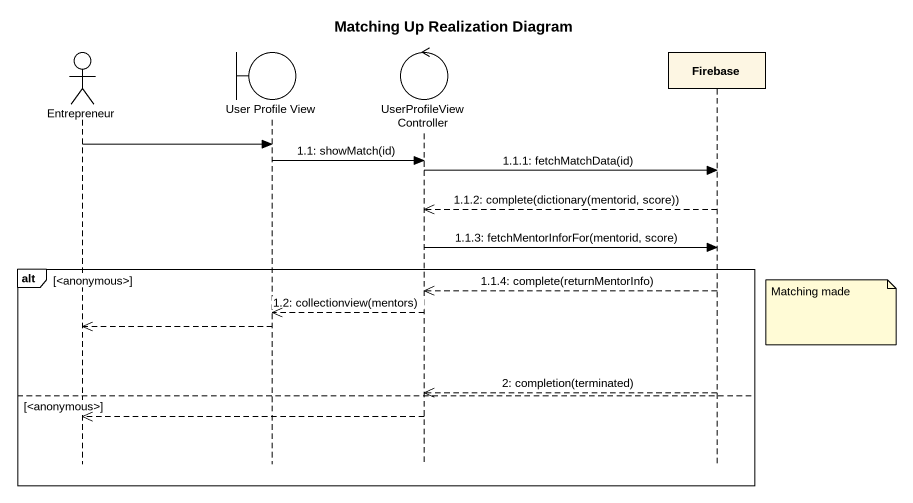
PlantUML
@startuml
title Matching Up Realization Diagram
hide footbox
actor Entrepreneur
boundary "User Profile View" as User_Profile_View
control UserProfileViewController
participant Firebase

Entrepreneur -> User_Profile_View
User_Profile_View -> UserProfileViewController : 1.1: showMatch(id)
UserProfileViewController -> Firebase : 1.1.1: fetchMatchData(id)
Firebase -->> UserProfileViewController : 1.1.2: complete(dictionary(mentorid, score))
UserProfileViewController -> Firebase : 1.1.3: fetchMentorInforFor(mentorid, score)
alt <anonymous>
  Firebase -->> UserProfileViewController : 1.1.4: complete(returnMentorInfo)
  note right of Firebase : Matching made
  UserProfileViewController -->> User_Profile_View : 1.2: collectionview(mentors)
  User_Profile_View -->> Entrepreneur
  Firebase -->> UserProfileViewController : 2: completion(terminated)
else <anonymous>
  UserProfileViewController -->> Entrepreneur
end
@enduml
